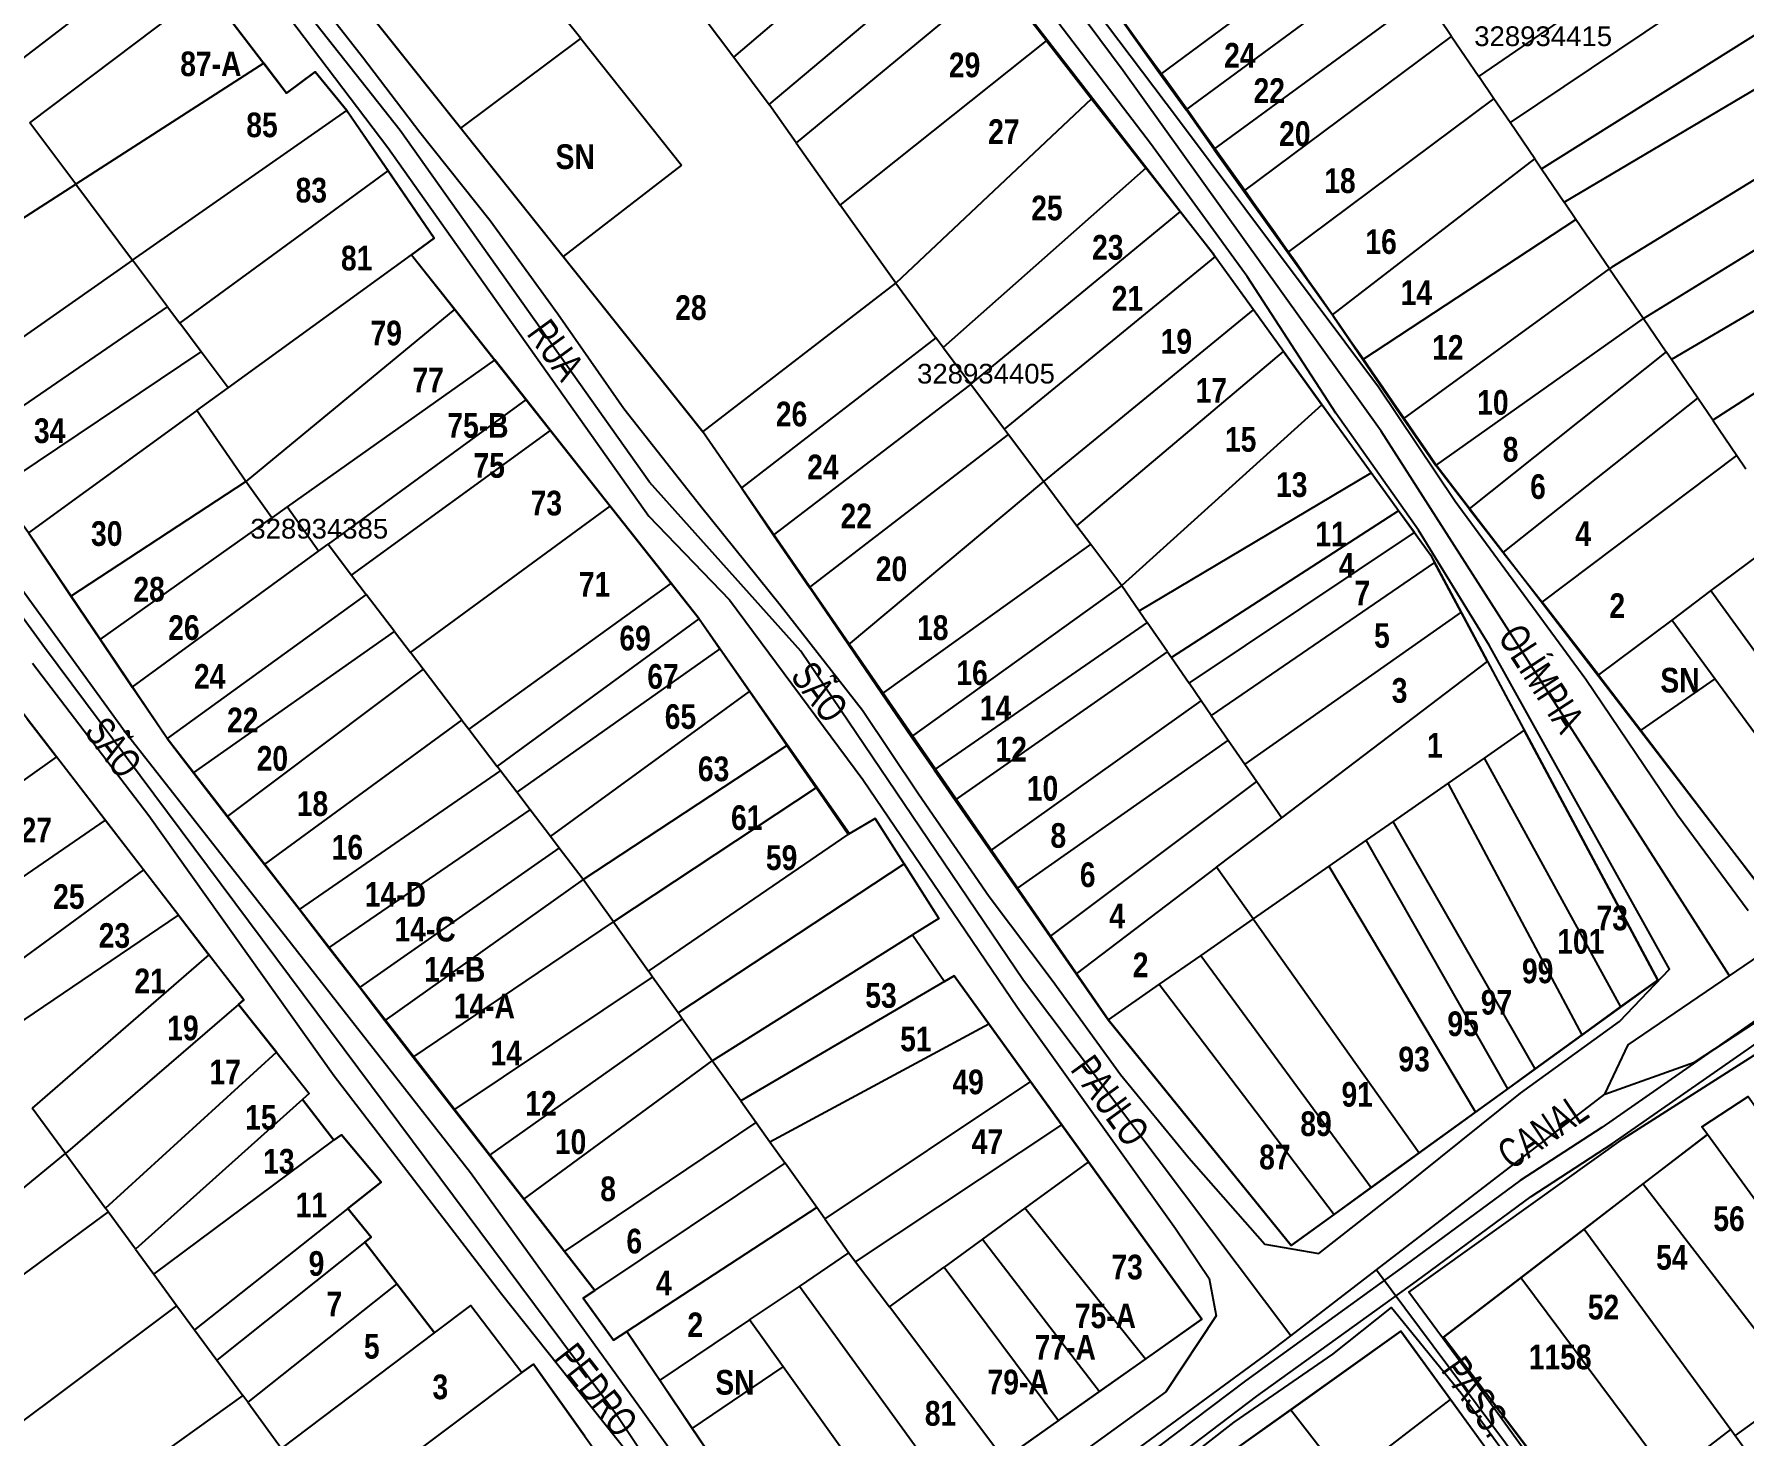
# Model space of a CAD drawing. Extents: x 206155 to 208014, y 4847439 to 4850017.
# Drawn here: x 207441.7 to 207615.1, y 4848154.3 to 4848296.4 of the extents above; entities that cross this region are included whole.
import ezdxf
from ezdxf.enums import TextEntityAlignment as Align

# ---------------------------------------------------------------- set-up
doc = ezdxf.new("R2010")
doc.units = 0
doc.header["$LTSCALE"] = 1.5
doc.header["$MEASUREMENT"] = 0
for name, color, linetype in [('CD-MALHA-LOTES', 40, 'CONTINUOUS'), ('CD_TXT_QUADRA', 7, 'CONTINUOUS'), ('HD-CANAIS', 7, 'CONTINUOUS'), ('HD-TXT-CANAIS', 7, 'CONTINUOUS'), ('RU-QUADRAS', 6, 'CONTINUOUS'), ('SV-EIXO-RUA-N-PAV', 6, 'CONTINUOUS'), ('SV-RUA-NAO-PAV-S-GUIA-C-GUIA', 7, 'CONTINUOUS'), ('SV-TXT-RUA-N-PAV-S-GUIA-C-GUIA', 7, 'CONTINUOUS'), ('Th_NmrPort', 7, 'CONTINUOUS')]:
    doc.layers.add(name, color=color, linetype=linetype)
doc.styles.add('ARIAL', font='ARIAL.TTF')
doc.styles.get("Standard").update_dxf_attribs({"font": 'swisscbo.ttf'})

msp = doc.modelspace()

# ---------------------------------------------------------------- linework, layer by layer
at = {"layer": 'CD-MALHA-LOTES', "linetype": 'Continuous'}
for p, q in [((207497.11, 4848295.96), (207478.74, 4848319.06)), ((207588.18, 4848292.12), (207621.67, 4848315.08)), ((207512.62, 4848294.06), (207532.5, 4848311.08)), ((207467.03, 4848309.34), (207484.94, 4848286.88)), ((207625.13, 4848310.1), (207591.35, 4848287.45)), ((207555.91, 4848292.31), (207577.26, 4848308.13)), ((207455.65, 4848305.6), (207437.83, 4848291.93)), ((207516.2, 4848289.28), (207536.3, 4848306.16)), ((207558.52, 4848288.72), (207579.8, 4848304.43)), ((207594.56, 4848282.75), (207629.08, 4848304.44)), ((207539.33, 4848302.23), (207518.96, 4848285.39)), ((207544.34, 4848295.73), (207539.33, 4848302.23)), ((207441.21, 4848287.42), (207459.19, 4848300.99)), ((207459.19, 4848300.99), (207464.95, 4848293.47)), ((207507.28, 4848301.18), (207512.62, 4848294.06)), ((207582.6, 4848300.31), (207561.31, 4848284.75)), ((207596.85, 4848279.38), (207633.71, 4848301.19)), ((207552.14, 4848297.58), (207555.91, 4848292.31)), ((207585.43, 4848296.16), (207584.15, 4848298.04)), ((207484.94, 4848286.88), (207497.11, 4848295.96)), ((207497.11, 4848295.96), (207507.32, 4848283.12)), ((207523.41, 4848279.06), (207544.34, 4848295.73)), ((207544.34, 4848295.73), (207548.89, 4848289.84)), ((207564.36, 4848280.49), (207585.43, 4848296.16)), ((207585.43, 4848296.16), (207588.18, 4848292.12)), ((207464.95, 4848293.47), (207445.88, 4848281.19)), ((207512.62, 4848294.06), (207516.2, 4848289.28)), ((207555.91, 4848292.31), (207558.52, 4848288.72)), ((207589.72, 4848289.86), (207588.18, 4848292.12)), ((207548.89, 4848289.84), (207529.05, 4848271.17)), ((207548.89, 4848289.84), (207554.41, 4848282.81)), ((207568.81, 4848274.27), (207589.72, 4848289.86)), ((207591.35, 4848287.45), (207589.72, 4848289.86)), ((207604.88, 4848267.57), (207641.11, 4848289.9)), ((207451.65, 4848273.49), (207473.36, 4848288.66)), ((207518.96, 4848285.39), (207516.2, 4848289.28)), ((207561.31, 4848284.75), (207558.52, 4848288.72)), ((207445.88, 4848281.19), (207441.21, 4848287.42)), ((207484.94, 4848286.88), (207495.33, 4848273.85)), ((207593.86, 4848283.77), (207591.35, 4848287.45)), ((207518.96, 4848285.39), (207523.41, 4848279.06)), ((207561.31, 4848284.75), (207564.36, 4848280.49)), ((207644.35, 4848284.95), (207607.72, 4848263.41)), ((207507.32, 4848283.12), (207495.33, 4848273.85)), ((207573.33, 4848267.94), (207593.86, 4848283.77)), ((207593.86, 4848283.77), (207594.56, 4848282.75)), ((207425.13, 4848267.82), (207445.88, 4848281.19)), ((207445.88, 4848281.19), (207451.65, 4848273.49)), ((207456.43, 4848267.1), (207477.56, 4848282.54)), ((207554.41, 4848282.81), (207533.86, 4848264.65)), ((207557.89, 4848278.39), (207554.41, 4848282.81)), ((207594.56, 4848282.75), (207596.85, 4848279.38)), ((207564.36, 4848280.49), (207568.81, 4848274.27)), ((207598.04, 4848277.63), (207596.85, 4848279.38)), ((207647.45, 4848280.23), (207611.91, 4848257.25)), ((207529.05, 4848271.17), (207523.41, 4848279.06)), ((207536.67, 4848260.9), (207557.89, 4848278.39)), ((207576.43, 4848263.42), (207598.04, 4848277.63)), ((207601.45, 4848272.62), (207598.04, 4848277.63)), ((207568.81, 4848274.27), (207573.33, 4848267.94)), ((207451.65, 4848273.49), (207431.33, 4848259.28)), ((207455.19, 4848268.76), (207451.65, 4848273.49)), ((207461.34, 4848260.55), (207479.94, 4848274.02)), ((207479.94, 4848274.02), (207484.32, 4848268.52)), ((207495.33, 4848273.85), (207509.48, 4848256.09)), ((207540.07, 4848256.37), (207561.44, 4848273.84)), ((207565.32, 4848268.47), (207561.44, 4848273.84)), ((207580.54, 4848257.4), (207601.45, 4848272.62)), ((207601.45, 4848272.62), (207604.88, 4848267.57)), ((207509.48, 4848256.09), (207529.05, 4848271.17)), ((207529.05, 4848271.17), (207533.13, 4848265.62)), ((207434.67, 4848254.67), (207455.19, 4848268.76)), ((207455.19, 4848268.76), (207456.43, 4848267.1)), ((207484.32, 4848268.52), (207463.12, 4848251.05)), ((207484.32, 4848268.52), (207488.38, 4848263.38)), ((207544.08, 4848251.03), (207565.32, 4848268.47)), ((207568.37, 4848264.24), (207565.32, 4848268.47)), ((207583.84, 4848252.68), (207604.88, 4848267.57)), ((207604.88, 4848267.57), (207607.19, 4848264.19)), ((207458.61, 4848264.19), (207456.43, 4848267.1)), ((207533.13, 4848265.62), (207513.4, 4848250.4)), ((207533.86, 4848264.65), (207533.13, 4848265.62)), ((207437.86, 4848250.27), (207458.61, 4848264.19)), ((207461.34, 4848260.55), (207458.61, 4848264.19)), ((207533.86, 4848264.65), (207536.67, 4848260.9)), ((207547.43, 4848246.55), (207568.37, 4848264.24)), ((207568.37, 4848264.24), (207572.28, 4848258.83)), ((207607.19, 4848264.19), (207587.21, 4848248.27)), ((207607.72, 4848263.41), (207607.19, 4848264.19)), ((207488.38, 4848263.38), (207467.33, 4848248.48)), ((207491.56, 4848259.35), (207488.38, 4848263.38)), ((207576.43, 4848263.42), (207580.54, 4848257.4)), ((207610.39, 4848259.48), (207607.72, 4848263.41)), ((207458.15, 4848258.23), (207461.34, 4848260.55)), ((207536.67, 4848260.9), (207540.07, 4848256.37)), ((207491.56, 4848259.35), (207471.47, 4848244.68)), ((207494.02, 4848256.23), (207491.56, 4848259.35)), ((207572.28, 4848258.83), (207551.97, 4848240.49)), ((207577.27, 4848251.91), (207572.28, 4848258.83)), ((207590.65, 4848243.85), (207610.39, 4848259.48)), ((207611.91, 4848257.25), (207610.39, 4848259.48)), ((207458.15, 4848258.23), (207441.08, 4848245.83)), ((207463.12, 4848251.05), (207458.15, 4848258.23)), ((207580.54, 4848257.4), (207583.84, 4848252.68)), ((207611.91, 4848257.25), (207614.36, 4848253.67)), ((207473.86, 4848241.55), (207494.02, 4848256.23)), ((207500.09, 4848248.55), (207494.02, 4848256.23)), ((207513.4, 4848250.4), (207509.48, 4848256.09)), ((207520.29, 4848240.3), (207540.49, 4848255.81)), ((207540.07, 4848256.37), (207540.49, 4848255.81)), ((207540.49, 4848255.81), (207544.08, 4848251.03)), ((207594.6, 4848238.8), (207614.36, 4848253.67)), ((207614.36, 4848253.67), (207615.27, 4848252.32)), ((207553.74, 4848237.94), (207577.27, 4848251.91)), ((207580.05, 4848248.07), (207577.27, 4848251.91)), ((207587.21, 4848248.27), (207583.84, 4848252.68)), ((207445.39, 4848239.43), (207463.12, 4848251.05)), ((207465.76, 4848247.36), (207463.12, 4848251.05)), ((207513.4, 4848250.4), (207516.66, 4848245.62)), ((207524.24, 4848234.5), (207544.08, 4848251.03)), ((207544.08, 4848251.03), (207547.43, 4848246.55)), ((207467.33, 4848248.48), (207465.76, 4848247.36)), ((207470.5, 4848243.98), (207467.33, 4848248.48)), ((207479.84, 4848233.69), (207500.09, 4848248.55)), ((207506.26, 4848240.74), (207500.09, 4848248.55)), ((207587.21, 4848248.27), (207590.65, 4848243.85)), ((207448.35, 4848235.04), (207465.76, 4848247.36)), ((207547.43, 4848246.55), (207548.82, 4848244.7)), ((207580.05, 4848248.07), (207557, 4848233.2)), ((207581.65, 4848245.86), (207580.05, 4848248.07)), ((207441.08, 4848245.83), (207445.39, 4848239.43)), ((207470.5, 4848243.98), (207471.47, 4848244.68)), ((207471.47, 4848244.68), (207473.86, 4848241.55)), ((207516.66, 4848245.62), (207520.29, 4848240.3)), ((207548.82, 4848244.7), (207527.63, 4848229.53)), ((207548.82, 4848244.7), (207551.97, 4848240.49)), ((207558.8, 4848230.58), (207581.65, 4848245.86)), ((207581.65, 4848245.86), (207583.27, 4848243.61)), ((207619.65, 4848245.91), (207611.73, 4848239.98)), ((207451.62, 4848230.2), (207470.5, 4848243.98)), ((207583.27, 4848243.61), (207583.68, 4848242.84)), ((207590.65, 4848243.85), (207594.6, 4848238.8)), ((207473.86, 4848241.55), (207475.34, 4848239.6)), ((207583.68, 4848242.84), (207561.04, 4848227.33)), ((207586.39, 4848237.79), (207583.68, 4848242.84)), ((207475.34, 4848239.6), (207455.15, 4848224.99)), ((207478.21, 4848235.83), (207475.34, 4848239.6)), ((207506.26, 4848240.74), (207485.74, 4848225.93)), ((207509.1, 4848237.13), (207506.26, 4848240.74)), ((207524.24, 4848234.5), (207520.29, 4848240.3)), ((207551.97, 4848240.49), (207530.62, 4848225.15)), ((207551.97, 4848240.49), (207553.74, 4848237.94)), ((207611.73, 4848239.98), (207607.75, 4848237)), ((207611.73, 4848239.98), (207628.35, 4848216.98)), ((207445.39, 4848239.43), (207448.35, 4848235.04)), ((207553.74, 4848237.94), (207554.55, 4848236.76)), ((207586.39, 4848237.79), (207564.44, 4848222.39)), ((207589.05, 4848232.8), (207586.39, 4848237.79)), ((207600.34, 4848231.44), (207594.6, 4848238.8)), ((207488.61, 4848222.16), (207509.1, 4848237.13)), ((207509.1, 4848237.13), (207511.22, 4848234.08)), ((207554.55, 4848236.76), (207532.94, 4848221.82)), ((207556.61, 4848233.76), (207554.55, 4848236.76)), ((207607.75, 4848237), (207600.34, 4848231.44)), ((207612.13, 4848231.02), (207607.75, 4848237)), ((207448.35, 4848235.04), (207451.62, 4848230.2)), ((207457.84, 4848221.51), (207478.21, 4848235.83)), ((207478.21, 4848235.83), (207479.84, 4848233.69)), ((207527.63, 4848229.53), (207524.24, 4848234.5)), ((207481.11, 4848232.01), (207479.84, 4848233.69)), ((207511.22, 4848234.08), (207490.61, 4848219.54)), ((207514.22, 4848229.74), (207511.22, 4848234.08)), ((207535.09, 4848218.72), (207556.61, 4848233.76)), ((207556.61, 4848233.76), (207557, 4848233.2)), ((207557, 4848233.2), (207558.8, 4848230.58)), ((207568.19, 4848216.95), (207589.05, 4848232.8)), ((207589.05, 4848232.8), (207592.78, 4848225.83)), ((207481.11, 4848232.01), (207461.25, 4848217.09)), ((207485.04, 4848226.85), (207481.11, 4848232.01)), ((207600.34, 4848231.44), (207604.62, 4848225.82)), ((207612.13, 4848231.02), (207604.62, 4848225.82)), ((207624.16, 4848214.59), (207612.13, 4848231.02)), ((207455.15, 4848224.99), (207451.62, 4848230.2)), ((207494.02, 4848215.05), (207514.22, 4848229.74)), ((207518, 4848224.27), (207514.22, 4848229.74)), ((207530.62, 4848225.15), (207527.63, 4848229.53)), ((207560.03, 4848228.79), (207558.8, 4848230.58)), ((207538.66, 4848213.61), (207560.03, 4848228.79)), ((207561.04, 4848227.33), (207560.03, 4848228.79)), ((207561.04, 4848227.33), (207562.77, 4848224.82)), ((207440.96, 4848226.97), (207443.92, 4848223.14)), ((207465.02, 4848212.22), (207485.04, 4848226.85)), ((207485.04, 4848226.85), (207485.74, 4848225.93)), ((207485.74, 4848225.93), (207488.61, 4848222.16)), ((207592.78, 4848225.83), (207588.72, 4848223)), ((207604.62, 4848225.82), (207616.51, 4848210.22)), ((207455.15, 4848224.99), (207457.84, 4848221.51)), ((207497.34, 4848210.68), (207518, 4848224.27)), ((207518, 4848224.27), (207520.98, 4848219.97)), ((207532.94, 4848221.82), (207530.62, 4848225.15)), ((207562.77, 4848224.82), (207541.34, 4848209.76)), ((207562.77, 4848224.82), (207564.44, 4848222.39)), ((207443.92, 4848223.14), (207424.79, 4848209.52)), ((207448.86, 4848216.72), (207443.92, 4848223.14)), ((207488.96, 4848221.7), (207488.61, 4848222.16)), ((207564.44, 4848222.39), (207565.66, 4848220.63)), ((207588.72, 4848223), (207585.09, 4848220.47)), ((207588.72, 4848223), (207602.57, 4848197.76)), ((207457.84, 4848221.51), (207461.25, 4848217.09)), ((207468.56, 4848207.63), (207488.96, 4848221.7)), ((207490.61, 4848219.54), (207488.96, 4848221.7)), ((207532.94, 4848221.82), (207535.09, 4848218.72)), ((207544.71, 4848204.92), (207565.66, 4848220.63)), ((207565.66, 4848220.63), (207568.19, 4848216.95)), ((207585.09, 4848220.47), (207579.5, 4848216.58)), ((207598.66, 4848194.93), (207585.09, 4848220.47)), ((207491.97, 4848217.74), (207490.61, 4848219.54)), ((207520.98, 4848219.97), (207500.41, 4848206.38)), ((207524.23, 4848215.26), (207520.98, 4848219.97)), ((207535.09, 4848218.72), (207538.66, 4848213.61)), ((207461.25, 4848217.09), (207465.02, 4848212.22)), ((207471.55, 4848203.77), (207491.97, 4848217.74)), ((207494.02, 4848215.05), (207491.97, 4848217.74)), ((207561.59, 4848211.93), (207568.19, 4848216.95)), ((207448.86, 4848216.72), (207429.53, 4848203.43)), ((207452.74, 4848211.68), (207448.86, 4848216.72)), ((207503.97, 4848201.38), (207524.23, 4848215.26)), ((207579.5, 4848216.58), (207576.77, 4848214.68)), ((207593.91, 4848191.49), (207579.5, 4848216.58)), ((207474.68, 4848199.72), (207494.92, 4848213.87)), ((207494.92, 4848213.87), (207494.02, 4848215.05)), ((207497.34, 4848210.68), (207494.92, 4848213.87)), ((207538.66, 4848213.61), (207541.34, 4848209.76)), ((207576.77, 4848214.68), (207572.99, 4848212.05)), ((207591.12, 4848189.47), (207576.77, 4848214.68)), ((207465.02, 4848212.22), (207468.56, 4848207.63)), ((207506.97, 4848197.16), (207529.9, 4848212.27)), ((207529.9, 4848212.27), (207533.43, 4848206.73)), ((207561.59, 4848211.93), (207547.36, 4848201.11)), ((207565.3, 4848206.69), (207561.59, 4848211.93)), ((207572.99, 4848212.05), (207565.3, 4848206.69)), ((207572.99, 4848212.05), (207587.84, 4848187.09)), ((207452.74, 4848211.68), (207433.88, 4848197.83)), ((207456.3, 4848207.06), (207452.74, 4848211.68)), ((207497.34, 4848210.68), (207477.24, 4848196.4)), ((207500.41, 4848206.38), (207497.34, 4848210.68)), ((207541.34, 4848209.76), (207544.71, 4848204.92)), ((207436.8, 4848193.85), (207456.3, 4848207.06)), ((207456.3, 4848207.06), (207459.39, 4848203.06)), ((207468.56, 4848207.63), (207471.55, 4848203.77)), ((207533.43, 4848206.73), (207530.76, 4848205.06)), ((207565.3, 4848206.69), (207559.98, 4848202.99)), ((207565.3, 4848206.69), (207582.12, 4848182.96)), ((207480.12, 4848192.67), (207500.41, 4848206.38)), ((207500.41, 4848206.38), (207503.97, 4848201.38)), ((207510.44, 4848192.29), (207530.76, 4848205.06)), ((207530.76, 4848205.06), (207533.99, 4848200.35)), ((207544.71, 4848204.92), (207547.36, 4848201.11)), ((207459.39, 4848203.06), (207441.46, 4848187.49)), ((207471.55, 4848203.77), (207474.68, 4848199.72)), ((207504.39, 4848200.78), (207503.97, 4848201.38)), ((207559.98, 4848202.99), (207555.78, 4848200.07)), ((207559.98, 4848202.99), (207577.26, 4848179.44)), ((207474.68, 4848199.72), (207477.24, 4848196.4)), ((207484.27, 4848187.34), (207504.39, 4848200.78)), ((207506.97, 4848197.16), (207504.39, 4848200.78)), ((207533.99, 4848200.35), (207513.32, 4848188.25)), ((207547.36, 4848201.11), (207550.6, 4848196.46)), ((207555.78, 4848200.07), (207550.6, 4848196.46)), ((207555.78, 4848200.07), (207573.5, 4848176.72)), ((207462.38, 4848198), (207444.83, 4848182.9)), ((207466.23, 4848193.17), (207462.38, 4848198)), ((207477.24, 4848196.4), (207480.12, 4848192.67)), ((207507.39, 4848196.57), (207487.86, 4848182.72)), ((207507.39, 4848196.57), (207506.97, 4848197.16)), ((207510.44, 4848192.29), (207507.39, 4848196.57)), ((207550.6, 4848196.46), (207569.15, 4848173.57)), ((207598.66, 4848194.93), (207602.57, 4848197.76)), ((207516.28, 4848184.09), (207538.48, 4848196.05)), ((207542.71, 4848190.19), (207538.48, 4848196.05)), ((207593.91, 4848191.49), (207598.66, 4848194.93)), ((207448.9, 4848177.35), (207466.23, 4848193.17)), ((207466.23, 4848193.17), (207469.56, 4848189)), ((207480.12, 4848192.67), (207484.27, 4848187.34)), ((207491.32, 4848178.27), (207510.44, 4848192.29)), ((207513.32, 4848188.25), (207510.44, 4848192.29)), ((207591.12, 4848189.47), (207593.91, 4848191.49)), ((207542.71, 4848190.19), (207521.85, 4848176.26)), ((207545.88, 4848185.8), (207542.71, 4848190.19)), ((207587.84, 4848187.09), (207591.12, 4848189.47)), ((207444.83, 4848182.9), (207441.46, 4848187.49)), ((207468.87, 4848188.38), (207451.94, 4848173.21)), ((207469.56, 4848189), (207468.87, 4848188.38)), ((207472.07, 4848184.25), (207468.87, 4848188.38)), ((207513.32, 4848188.25), (207514.9, 4848186.03)), ((207610.81, 4848185.6), (207615.5, 4848188.67)), ((207484.27, 4848187.34), (207487.86, 4848182.72)), ((207495.44, 4848172.98), (207514.9, 4848186.03)), ((207514.9, 4848186.03), (207516.28, 4848184.09)), ((207524.97, 4848171.93), (207545.88, 4848185.8)), ((207548.59, 4848182.05), (207545.88, 4848185.8)), ((207582.12, 4848182.96), (207587.84, 4848187.09)), ((207453.81, 4848170.65), (207472.07, 4848184.25)), ((207516.28, 4848184.09), (207517.82, 4848181.92)), ((207611.37, 4848184.83), (207604.82, 4848179.81)), ((207611.37, 4848184.83), (207610.81, 4848185.6)), ((207626.91, 4848163.43), (207611.37, 4848184.83)), ((207426.24, 4848167.67), (207444.83, 4848182.9)), ((207444.83, 4848182.9), (207448.9, 4848177.35)), ((207487.86, 4848182.72), (207491.32, 4848178.27)), ((207577.26, 4848179.44), (207582.12, 4848182.96)), ((207498.52, 4848169.02), (207517.82, 4848181.92)), ((207521.03, 4848177.42), (207517.82, 4848181.92)), ((207548.59, 4848182.05), (207542.15, 4848177.36)), ((207560.1, 4848166.09), (207548.59, 4848182.05)), ((207573.5, 4848176.72), (207577.26, 4848179.44)), ((207604.82, 4848179.81), (207598.86, 4848175.23)), ((207620.8, 4848159.05), (207604.82, 4848179.81)), ((207449.16, 4848176.99), (207448.9, 4848177.35)), ((207473.48, 4848177.32), (207457.94, 4848165.02)), ((207491.32, 4848178.27), (207495.44, 4848172.98)), ((207521.03, 4848177.42), (207501.79, 4848164.85)), ((207521.85, 4848176.26), (207521.03, 4848177.42)), ((207542.15, 4848177.36), (207537.86, 4848174.23)), ((207554.39, 4848162.06), (207542.15, 4848177.36)), ((207449.16, 4848176.99), (207428.75, 4848161.93)), ((207451.94, 4848173.21), (207449.16, 4848176.99)), ((207521.85, 4848176.26), (207524.3, 4848172.82)), ((207569.15, 4848173.57), (207573.5, 4848176.72)), ((207475.19, 4848173.9), (207460.2, 4848161.93)), ((207478.44, 4848169.7), (207475.19, 4848173.9)), ((207537.86, 4848174.23), (207533.95, 4848171.38)), ((207537.86, 4848174.23), (207549.71, 4848158.76)), ((207598.86, 4848175.23), (207592.46, 4848170.31)), ((207598.86, 4848175.23), (207613.74, 4848154.9)), ((207451.94, 4848173.21), (207453.81, 4848170.65)), ((207495.44, 4848172.98), (207498.52, 4848169.02)), ((207519.27, 4848169.41), (207524.3, 4848172.82)), ((207524.3, 4848172.82), (207524.97, 4848171.93)), ((207524.97, 4848171.93), (207528.42, 4848167.35)), ((207453.81, 4848170.65), (207456.14, 4848167.47)), ((207528.42, 4848167.35), (207533.95, 4848171.38)), ((207533.95, 4848171.38), (207545.56, 4848155.83)), ((207592.46, 4848170.31), (207584.61, 4848164.28)), ((207607.5, 4848150.12), (207592.46, 4848170.31)), ((207478.44, 4848169.7), (207463.32, 4848157.68)), ((207482.28, 4848164.73), (207478.44, 4848169.7)), ((207514.22, 4848166.03), (207519.27, 4848169.41)), ((207534.69, 4848148.17), (207519.27, 4848169.41)), ((207435.91, 4848152.32), (207456.14, 4848167.47)), ((207456.14, 4848167.47), (207457.94, 4848165.02)), ((207482.28, 4848164.73), (207485.95, 4848167.5)), ((207485.95, 4848167.5), (207491.13, 4848160.69)), ((207540.01, 4848151.9), (207528.42, 4848167.35)), ((207457.94, 4848165.02), (207460.2, 4848161.93)), ((207514.22, 4848166.03), (207505.12, 4848159.9)), ((207517.63, 4848161.26), (207514.22, 4848166.03)), ((207554.39, 4848162.06), (207560.1, 4848166.09)), ((207466.76, 4848152.99), (207482.28, 4848164.73)), ((207500.43, 4848163.96), (207501.79, 4848164.85)), ((207501.79, 4848164.85), (207505.12, 4848159.9)), ((207580.27, 4848164.87), (207569.13, 4848156.92)), ((207585.3, 4848157.97), (207580.27, 4848164.87)), ((207584.61, 4848164.28), (207599.81, 4848144.22)), ((207460.2, 4848161.93), (207462.82, 4848158.37)), ((207549.71, 4848158.76), (207554.39, 4848162.06)), ((207491.13, 4848160.69), (207471.72, 4848146.13)), ((207505.12, 4848159.9), (207508.41, 4848155.03)), ((207508.41, 4848155.03), (207517.63, 4848161.26)), ((207529.59, 4848144.55), (207517.63, 4848161.26)), ((207462.82, 4848158.37), (207442.34, 4848143.69)), ((207463.32, 4848157.68), (207462.82, 4848158.37)), ((207545.56, 4848155.83), (207549.71, 4848158.76)), ((207574.68, 4848149.78), (207585.3, 4848157.97)), ((207588.67, 4848153.33), (207585.3, 4848157.97)), ((207463.32, 4848157.68), (207466.76, 4848152.99)), ((207569.13, 4848156.92), (207563.79, 4848153.11)), ((207569.13, 4848156.92), (207574.68, 4848149.78)), ((207618.69, 4848157.55), (207614.17, 4848154.31)), ((207508.41, 4848155.03), (207520.03, 4848137.8)), ((207545.56, 4848155.83), (207540.01, 4848151.9)), ((207607.5, 4848150.12), (207613.74, 4848154.9)), ((207613.74, 4848154.9), (207614.17, 4848154.31)), ((207614.17, 4848154.31), (207629.28, 4848133.67))]:
    msp.add_line(p, q, dxfattribs=at)
at = {"layer": 'CD-MALHA-LOTES', "linetype": 'Continuous', "flags": 128}
for points in [[(207473.36, 4848288.66), (207470.18, 4848292.58), (207467.27, 4848290.44), (207464.95, 4848293.47)], [(207637.82, 4848294.92), (207601.67, 4848272.78), (207601.45, 4848272.62)], [(207477.56, 4848282.54), (207473.48, 4848288.51), (207473.36, 4848288.66)], [(207479.94, 4848274.02), (207482.22, 4848275.72), (207477.56, 4848282.54)], [(207561.44, 4848273.84), (207561.26, 4848274.09), (207557.89, 4848278.39)], [(207573.33, 4848267.94), (207573.44, 4848267.79), (207576.43, 4848263.42)], [(207516.66, 4848245.62), (207536.54, 4848260.79), (207536.67, 4848260.9)], [(207602.57, 4848197.76), (207606.33, 4848200.48), (207592.78, 4848225.83)], [(207529.9, 4848212.27), (207526.97, 4848216.88), (207524.23, 4848215.26)], [(207462.38, 4848198), (207462.92, 4848198.47), (207459.39, 4848203.06)], [(207538.48, 4848196.05), (207534.97, 4848200.92), (207533.99, 4848200.35)], [(207473.48, 4848177.32), (207476.87, 4848180), (207472.83, 4848184.81), (207472.07, 4848184.25)], [(207475.19, 4848173.9), (207475.85, 4848174.43), (207473.48, 4848177.32)], [(207498.52, 4848169.02), (207497.33, 4848168.22), (207500.43, 4848163.96)], [(207497.52, 4848154.24), (207492.32, 4848161.55), (207491.13, 4848160.69)]]:
    msp.add_lwpolyline(points, dxfattribs=at)
at = {"layer": 'CD-MALHA-LOTES', "linetype": 'Continuous'}
for p in [(207514.9, 4848186.03), (207517.82, 4848181.92), (207491.32, 4848178.27), (207491.32, 4848178.27)]:
    msp.add_point(p, dxfattribs=at)
at = {"layer": 'HD-CANAIS', "flags": 128}
for points in [[(207616.27, 4848196.42), (207600.66, 4848185.53), (207592.37, 4848180.15), (207580.69, 4848171.54), (207564.51, 4848159.86), (207550.59, 4848149.33), (207535.14, 4848138.2), (207517.88, 4848125.67), (207504.03, 4848115.37), (207489.94, 4848104.31), (207475.8, 4848093.94), (207456.17, 4848079.7), (207444.35, 4848070.89), (207432.04, 4848062.39)], [(207433.16, 4848060.77), (207445.49, 4848069.29), (207457.34, 4848078.11), (207476.96, 4848092.35), (207491.13, 4848102.74), (207505.23, 4848113.81), (207519.05, 4848124.08), (207536.29, 4848136.61), (207551.76, 4848147.74), (207565.68, 4848158.28), (207581.85, 4848169.95), (207593.49, 4848178.54), (207601.75, 4848183.9), (207617.43, 4848194.83)]]:
    msp.add_lwpolyline(points, dxfattribs=at)
at = {"layer": 'RU-QUADRAS', "color": 6, "linetype": 'Continuous'}
for points in [[(207515.5, 4848350.07), (207534.33, 4848366.71), (207564.03, 4848387.44), (207587.67, 4848355.89), (207588.84, 4848356.77), (207595.69, 4848348.34), (207596.33, 4848348.81), (207621.67, 4848315.08), (207629.08, 4848304.44), (207630.85, 4848305.55), (207669.48, 4848246.62), (207628.34, 4848216.97), (207616.51, 4848210.22), (207583.86, 4848252.71, 0.007991), (207548.57, 4848302.58)], [(207584.61, 4848164.28), (207611.37, 4848184.83), (207610.81, 4848185.6), (207615.5, 4848188.67), (207616.43, 4848187.41), (207684.26, 4848232.61), (207688.21, 4848226.98), (207689.11, 4848227.6), (207708.84, 4848196.11), (207687.71, 4848180.36), (207688.79, 4848178.8, -0.009759), (207640.51, 4848143.7), (207641.65, 4848142.12), (207613.83, 4848123.12), (207598.63, 4848143.31), (207599.81, 4848144.22)], [(207416.04, 4848040.02), (207429.19, 4848049.24), (207428.2, 4848050.72), (207449.05, 4848065.75), (207450.26, 4848063.97), (207466.35, 4848075.18), (207463.24, 4848079.46), (207488.14, 4848096.52), (207489.28, 4848095), (207496.17, 4848099.84), (207495.49, 4848100.8), (207525, 4848121.58), (207523.89, 4848123.06), (207529.1, 4848127.11), (207530, 4848125.9), (207561.33, 4848148.51), (207560, 4848150.41), (207580.27, 4848164.87), (207611.94, 4848121.37), (207584.32, 4848097.8, 0.007065), (207457.88, 4848006.56), (207442.02, 4847997.23)]]:
    msp.add_lwpolyline(points, format="xyb", close=True, dxfattribs=at)
msp.add_lwpolyline([(207467.03, 4848309.34), (207507.77, 4848343.14), (207561.26, 4848274.09), (207583.27, 4848243.61), (207606.33, 4848200.48), (207569.15, 4848173.57), (207550.66, 4848196.38), (207509.48, 4848256.09)], close=True, dxfattribs=at)
for points in [[(207455.65, 4848305.6), (207467.27, 4848290.44), (207470.18, 4848292.58), (207473.36, 4848288.66), (207482.22, 4848275.72), (207479.94, 4848274.02), (207509.1, 4848237.13), (207524.35, 4848215.34), (207526.97, 4848216.88), (207533.43, 4848206.73), (207530.76, 4848205.06), (207533.99, 4848200.35), (207534.97, 4848200.92), (207560.1, 4848166.09), (207520.03, 4848137.8), (207501.79, 4848164.85), (207500.43, 4848163.96), (207497.33, 4848168.22), (207498.52, 4848169.02), (207455.15, 4848224.99), (207441.08, 4848245.83), (207397.14, 4848306.43)], [(207430.43, 4848240.64), (207462.92, 4848198.47), (207462.38, 4848198), (207469.56, 4848189), (207468.87, 4848188.38), (207472.07, 4848184.25), (207472.83, 4848184.81), (207476.87, 4848180), (207473.48, 4848177.32), (207475.85, 4848174.43), (207475.19, 4848173.9), (207482.28, 4848164.73), (207485.95, 4848167.5), (207491.13, 4848160.69), (207492.32, 4848161.55), (207512.07, 4848133.77), (207491.18, 4848119.23), (207493.41, 4848116.15), (207473.05, 4848102.3), (207425.14, 4848166.77)]]:
    msp.add_lwpolyline(points, dxfattribs=at)
at = {"layer": 'SV-EIXO-RUA-N-PAV'}
for points in [[(207613.6, 4848200.92), (207578.27, 4848256.16), (207552.1, 4848292.7), (207532.1, 4848319.61), (207510.87, 4848345.78), (207508.42, 4848349.6), (207506.43, 4848352.69), (207495.56, 4848365.53), (207479.27, 4848388.24), (207440.26, 4848442.31), (207421, 4848468.98), (207393.35, 4848509.47), (207381.99, 4848524.28), (207365.7, 4848544.03), (207348.42, 4848565.76), (207318.3, 4848605.76), (207312.71, 4848613.53)], [(207569.12, 4848164.42), (207541.99, 4848200.43), (207519.42, 4848233.83), (207504.07, 4848250.98), (207478.8, 4848286.64), (207465.26, 4848303.79), (207460.74, 4848311.09), (207459.39, 4848313.27), (207422.93, 4848361.13), (207415.38, 4848371.04), (207270.94, 4848568.29), (207264.4, 4848574.07)], [(207375.15, 4848327.12), (207442.72, 4848234.23), (207500.71, 4848156.45), (207511.5, 4848140.27), (207519.41, 4848130.6)], [(207600.96, 4848188.92), (207603.32, 4848193.91), (207613.6, 4848200.92), (207681.75, 4848247.33)], [(207427.89, 4848064.62), (207464.18, 4848091.21), (207469.22, 4848095.17), (207475.05, 4848099.74), (207503.55, 4848121.19), (207517.95, 4848130), (207519.41, 4848130.6), (207527.94, 4848134.12), (207566.58, 4848162.47), (207569.12, 4848164.42), (207577.82, 4848171.12), (207600.96, 4848188.92), (207610.07, 4848192.15), (207685.48, 4848241.61)], [(207577.82, 4848171.12), (207596.65, 4848145.85), (207616.05, 4848117.75)]]:
    msp.add_lwpolyline(points, dxfattribs=at)
at = {"layer": 'SV-RUA-NAO-PAV-S-GUIA-C-GUIA', "flags": 128}
for points in [[(207621.19, 4848324.44), (207610.38, 4848339), (207597.28, 4848355.75), (207581.21, 4848375.67), (207568.49, 4848390.35), (207562.56, 4848391.46), (207556.72, 4848386.87), (207542.58, 4848375.8), (207532.23, 4848366.36), (207517.5, 4848355.51), (207511.78, 4848351.14), (207514.11, 4848344.45), (207520.91, 4848336.83), (207529.15, 4848325.98), (207538.24, 4848314.16), (207548.13, 4848300.49), (207557.61, 4848287.89), (207578.01, 4848260.66), (207585.79, 4848249.04), (207599.04, 4848231.01), (207608.32, 4848217.23), (207615.49, 4848207.55)], [(207428.39, 4848349.7), (207477.54, 4848284.92), (207504.01, 4848247.53), (207512.2, 4848239.04), (207525.72, 4848220.82), (207541.41, 4848197.71), (207557.42, 4848175.29), (207560.82, 4848170.23), (207561.53, 4848166.44), (207556.43, 4848158.75), (207531.8, 4848140.9), (207520.73, 4848134.26), (207517.56, 4848136.09), (207513.65, 4848142.45), (207502.64, 4848157.74), (207485.93, 4848180.93), (207467.75, 4848204.14), (207450.9, 4848225.64), (207432.14, 4848251.5), (207414.47, 4848275.27), (207398.17, 4848296.62)], [(207468.86, 4848301.95), (207474.95, 4848294.1), (207480.79, 4848286.48), (207487.92, 4848277.52), (207494.77, 4848268.04), (207501.46, 4848258.46), (207509.26, 4848248.58), (207517.33, 4848238.54), (207525.67, 4848227.85), (207531.37, 4848219.37), (207538.53, 4848208.97), (207544.92, 4848200.49), (207551.86, 4848190.92), (207558.77, 4848182.46), (207566.48, 4848173.72), (207571.95, 4848172.77), (207580.38, 4848179.34), (207592.41, 4848189.01), (207602.47, 4848196.3), (207607.53, 4848201.59), (207589.23, 4848234.46), (207582.08, 4848246.12), (207573.67, 4848257.96), (207564.69, 4848271.82), (207554.9, 4848285.32), (207545.15, 4848298.05)], [(207441.48, 4848232.63), (207453.28, 4848217.19), (207472.08, 4848190.78), (207489.05, 4848168.66), (207504.17, 4848149.67), (207513.74, 4848133.5), (207513.62, 4848131.69), (207510.4, 4848128.65), (207475.09, 4848101.84), (207473.05, 4848100.53), (207471.39, 4848100.78), (207468.84, 4848102.9), (207451.18, 4848127.98), (207431.44, 4848153.7)], [(207551.73, 4848146.61), (207563.38, 4848155.65), (207573.37, 4848162.55), (207579.32, 4848167.3), (207586.39, 4848158.61), (207593.5, 4848148.79)]]:
    msp.add_lwpolyline(points, dxfattribs=at)
msp.add_lwpolyline([(207685.63, 4848237.19), (207692.77, 4848228.48), (207701.12, 4848215.95), (207711.69, 4848201.81), (207714.77, 4848194.84), (207711.65, 4848190.4), (207709.81, 4848189.39), (207703.94, 4848185.26), (207691.51, 4848177.3), (207679, 4848167.38), (207667.68, 4848158.74), (207656.32, 4848150.58), (207643.34, 4848140.98), (207630.72, 4848132.69), (207621.43, 4848125.13), (207614.78, 4848121.33), (207611.26, 4848126.25), (207606.51, 4848132.83), (207601.07, 4848140.86), (207594.97, 4848149.82), (207587.81, 4848159.71), (207581.1, 4848168.85), (207602.86, 4848184.42)], close=True, dxfattribs=at)

# ---------------------------------------------------------------- texts
at = {"layer": 'CD_TXT_QUADRA', "linetype": 'Continuous', "style": 'ARIAL'}
for s, p in [('328934415', (207594.71, 4848296.2)), ('328934405', (207538.2, 4848261.98)), ('328934385', (207470.58, 4848246.26))]:
    msp.add_text(s, height=2, dxfattribs=at).set_placement(p, align=Align.MIDDLE)
at = {"layer": 'HD-TXT-CANAIS', "style": 'ARIAL', "width": 0.7}
msp.add_text('CANAL', height=3, rotation=34, dxfattribs=at).set_placement((207591.45, 4848181.17))
at = {"layer": 'SV-TXT-RUA-N-PAV-S-GUIA-C-GUIA', "style": 'ARIAL', "width": 0.7}
for s, rotation, p in [('RUA', 306, (207491.54, 4848266.01)), ('OLÍMPIA', 303, (207590.04, 4848235.26)), ('SÃO', 307, (207518.28, 4848231.27)), ('SÃO', 307, (207446.65, 4848225.64)), ('PAULO', 306, (207546.68, 4848191.4)), ('PEDRO', 308, (207494.3, 4848162.11)), ('PASS.            SÃO            PAULO', 305, (207584.28, 4848160.91))]:
    msp.add_text(s, height=3, rotation=rotation, dxfattribs=at).set_placement(p)
at = {"layer": 'Th_NmrPort', "color": 1}
for s, p in [('24', (207562.36, 4848294.27)), ('87-A', (207456.48, 4848293.4)), ('29', (207534.44, 4848293.29)), ('22', (207565.34, 4848290.69)), ('85', (207463.18, 4848287.21)), ('27', (207538.42, 4848286.53)), ('20', (207567.93, 4848286.32)), ('SN', (207494.55, 4848283.99)), ('18', (207572.51, 4848281.55)), ('83', (207468.18, 4848280.59)), ('25', (207542.79, 4848278.78)), ('23', (207548.96, 4848274.8)), ('16', (207576.68, 4848275.37)), ('81', (207472.78, 4848273.7)), ('21', (207550.95, 4848269.63)), ('14', (207580.26, 4848270.21)), ('28', (207506.68, 4848268.68)), ('79', (207475.78, 4848266.1)), ('19', (207555.92, 4848265.26)), ('12', (207583.45, 4848264.64)), ('77', (207480.03, 4848261.33)), ('17', (207559.46, 4848260.28)), ('10', (207588.02, 4848259.07)), ('26', (207516.89, 4848257.89)), ('34', (207441.64, 4848256.2)), ('75-B', (207483.57, 4848256.73)), ('15', (207562.44, 4848255.31)), ('8', (207590.61, 4848254.3)), ('75', (207486.22, 4848252.67)), ('24', (207520.07, 4848252.52)), ('13', (207567.62, 4848250.73)), ('6', (207593.39, 4848250.53)), ('73', (207492.02, 4848248.86)), ('22', (207523.45, 4848247.55)), ('30', (207447.43, 4848245.77)), ('11', (207571.6, 4848245.71)), ('4', (207597.97, 4848245.76)), ('20', (207527.03, 4848242.19)), ('4', (207573.98, 4848242.53)), ('28', (207451.73, 4848240.12)), ('71', (207496.91, 4848240.62)), ('7', (207575.57, 4848239.75)), ('2', (207601.43, 4848238.46)), ('26', (207455.26, 4848236.23)), ('69', (207501.02, 4848235.17)), ('18', (207531.21, 4848236.22)), ('5', (207577.56, 4848235.43)), ('24', (207457.87, 4848231.28)), ('67', (207503.85, 4848231.28)), ('16', (207535.19, 4848231.65)), ('3', (207579.35, 4848229.86)), ('SN', (207606.6, 4848230.9)), ('14', (207537.58, 4848228.08)), ('22', (207461.23, 4848226.86)), ('65', (207505.62, 4848227.21)), ('20', (207464.23, 4848222.97)), ('12', (207539.17, 4848223.9)), ('1', (207582.93, 4848224.29)), ('63', (207508.98, 4848221.91)), ('10', (207542.35, 4848219.93)), ('18', (207468.3, 4848218.38)), ('27', (207440.29, 4848215.71)), ('61', (207512.34, 4848216.96)), ('16', (207471.84, 4848213.96)), ('8', (207544.74, 4848215.15)), ('59', (207515.88, 4848212.9)), ('6', (207547.72, 4848211.17)), ('25', (207443.59, 4848208.96)), ('14-D', (207475.2, 4848209.18)), ('14-C', (207478.21, 4848205.65)), ('4', (207550.71, 4848207)), ('73', (207600.12, 4848206.79)), ('23', (207448.21, 4848205.01)), ('101', (207596.14, 4848204.41)), ('2', (207553.09, 4848202.03)), ('21', (207451.83, 4848200.4)), ('14-B', (207481.21, 4848201.59)), ('99', (207592.56, 4848201.42)), ('53', (207525.96, 4848198.93)), ('14-A', (207484.22, 4848197.87)), ('97', (207588.39, 4848198.24)), ('19', (207455.16, 4848195.63)), ('95', (207585, 4848196.06)), ('51', (207529.5, 4848194.52)), ('14', (207487.94, 4848193.1)), ('93', (207580.03, 4848192.48)), ('17', (207459.45, 4848191.18)), ('49', (207534.8, 4848190.16)), ('12', (207491.47, 4848187.98)), ('91', (207574.26, 4848188.9)), ('15', (207463.07, 4848186.57)), ('89', (207570.08, 4848185.92)), ('10', (207494.48, 4848184.09)), ('47', (207536.75, 4848184.09)), ('13', (207464.89, 4848182.12)), ('87', (207565.91, 4848182.54)), ('8', (207499.08, 4848179.32)), ('11', (207468.18, 4848177.68)), ('56', (207611.97, 4848176.29)), ('6', (207501.73, 4848174.02)), ('54', (207606.17, 4848172.37)), ('9', (207469.5, 4848171.75)), ('73', (207550.92, 4848171.39)), ('4', (207504.74, 4848169.78)), ('7', (207471.31, 4848167.63)), ('52', (207599.24, 4848167.32)), ('2', (207507.92, 4848165.53)), ('75-A', (207547.21, 4848166.44)), ('5', (207475.11, 4848163.35)), ('77-A', (207543.14, 4848163.26)), ('1158', (207593.25, 4848162.27)), ('3', (207482.06, 4848159.24)), ('SN', (207510.75, 4848159.7)), ('79-A', (207538.36, 4848159.73)), ('81', (207532, 4848156.55))]:
    msp.add_text(s, height=2.5, dxfattribs=at).set_placement(p, align=Align.MIDDLE_LEFT)

doc.saveas('drawing.dxf')
